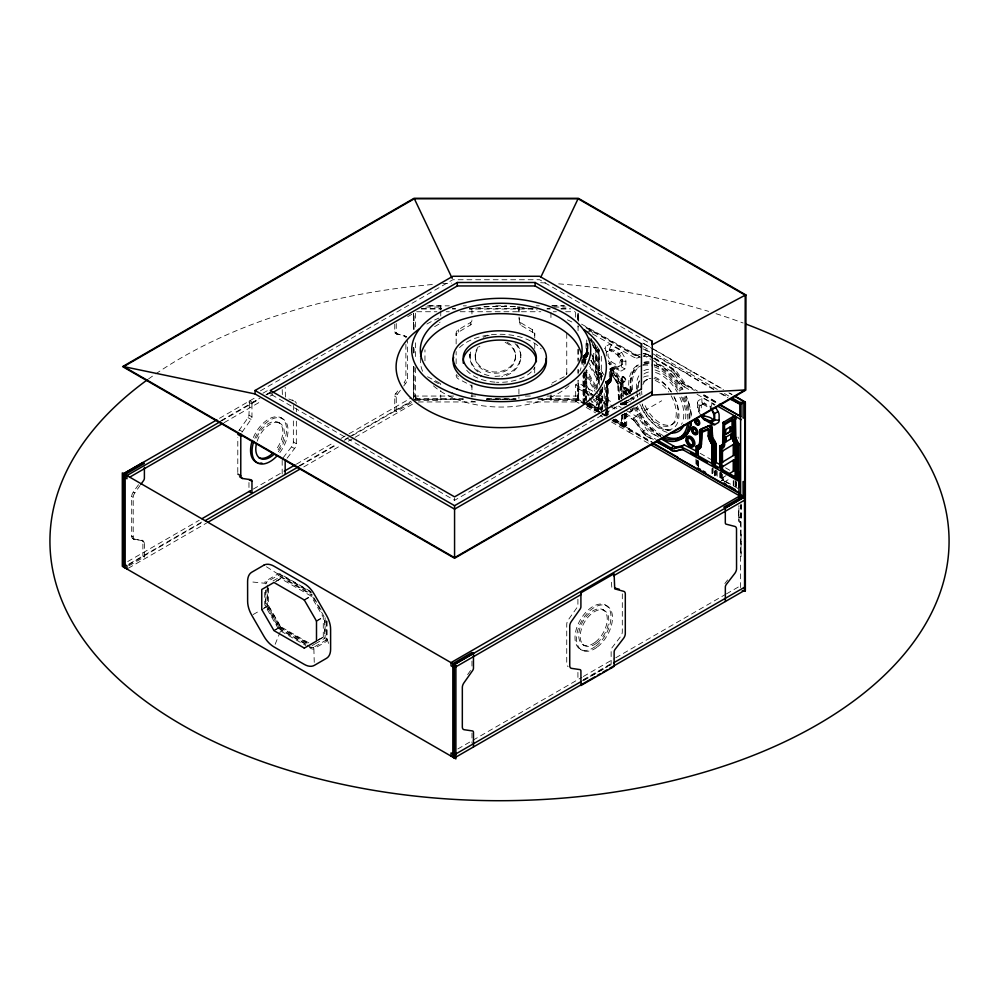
<?xml version="1.0" encoding="UTF-8"?>
<svg xmlns="http://www.w3.org/2000/svg" width="999" height="999" viewBox="0 0 999 999"><rect width="100%" height="100%" fill="white"/><g stroke="black" fill="none" stroke-linecap="round" stroke-linejoin="round"><path stroke-width="0.75" stroke-dasharray="5 3.75" d="M129.008 565.759L144.393 556.918L144.393 542.494A2.997 1.736 -59.9 0 0 143.406 540.996L133.491 538.861A5.47 3.159 -59.9 0 1 131.693 536.113L131.706 496.553A5.47 3.159 -59.9 0 1 133.317 492.007L138.536 484.665M134.99 539.722A5.47 3.159 -59.9 0 1 133.192 536.975L133.204 497.415A5.47 3.159 -59.9 0 1 134.815 492.882L140.035 485.526M237.774 472.49L237.799 437.487M283.179 457.692L291.533 446.828A5.47 3.159 -60 0 0 293.344 441.995L293.356 417.644M293.356 410.04L293.369 405.469M287.1 458.216L294.53 448.551A5.47 3.159 -60 0 0 296.341 443.731L296.353 420.904M296.353 411.763L296.366 408.728M424.962 360.789L424.962 349.837M456.131 363.723L456.143 351.548M456.143 343.943L456.156 333.291A5.47 4.458 0 0 1 458.416 329.682L470.691 322.44A2.997 2.448 0 0 0 471.94 320.454M534.715 372.914L534.715 366.82M534.727 348.564L534.727 343.406M534.74 337.924L534.74 333.354A5.47 4.458 0 0 0 532.479 329.745L519.88 322.227L519.055 316.983M606.281 355.944L606.293 352.11L608.079 351.074L608.041 356.243L611.201 361.725L619.105 366.258L617.257 367.27L609.452 362.749L607.867 360.015M605.494 409.902L605.494 382.242L606.393 381.718A2.235 1.299 60 0 1 606.793 381.231A13.337 7.705 60 0 1 607.367 380.731L607.604 380.582A16.146 9.328 60 0 0 608.416 379.995A5.182 2.985 60 0 0 609.29 378.284L609.365 369.905L610.739 368.581A2.772 1.598 60 0 1 612.275 369.518L620.641 382.617L619.742 383.141L611.363 370.042A2.772 1.598 60 0 0 609.84 369.118L609.752 369.093M608.403 379.982L609.303 379.47A5.182 2.985 60 0 0 610.189 377.759L610.564 368.594M610.476 379.508L610.626 370.729L612.275 369.53M610.714 379.37L610.826 372.839M611.188 379.97L611.875 369.767A2.61 1.511 60 0 1 613.324 370.654L621.178 382.967L620.342 383.454L612.474 371.141A2.61 1.511 60 0 0 611.038 370.279L610.864 370.267M611.425 379.832L611.288 376.86M622.202 359.228C618.93 359.128 619.23 368.319 622.227 364.398C624.5 356.543 613.249 344.593 606.331 352.085L608.041 351.149M605.469 346.616L605.631 350.899L608.791 349.076A1.411 0.812 60 0 1 609.415 349.138L617.282 353.683A1.411 0.812 60 0 1 617.981 354.383L621.203 359.965A1.411 0.812 60 0 1 621.453 360.826L621.453 365.996A1.411 0.812 60 0 1 621.191 366.658L618.031 368.481A1.411 0.812 60 0 1 617.345 368.444L609.402 363.848A1.411 0.812 60 0 1 608.778 363.199L608.603 363.211A5.195 2.997 60 0 0 611.201 365.959L619.055 370.492A5.195 2.997 60 0 0 621.653 370.754L624.812 368.943A5.195 2.997 60 0 0 625.886 366.571L625.886 361.426A5.195 2.997 60 0 0 624.812 357.804L621.665 352.347A5.195 2.997 60 0 0 619.068 349.588L611.226 345.055A5.195 2.997 60 0 0 608.628 344.792L605.469 346.616A5.195 2.997 60 0 0 604.395 348.776M622.315 593.831L622.302 631.88A5.47 3.159 -60 0 1 620.491 636.7L612.137 647.564A2.997 1.736 -60 0 0 611.138 650.224L611.151 664.422M738.935 513.823L738.935 517.37L741.046 517.494L741.046 513.823M740.634 587.587L740.634 505.032M741.046 504.008C743.706 525.761 736.912 531.081 738.935 505.569M741.046 542.057L741.046 541.321M440.759 307.917L440.771 305.881L427.197 305.869M610.476 377.659L610.501 374.063M611.438 377.934L611.475 373.576L611.201 376.698M323.289 637.1L323.276 617.207L311.064 596.066M312.812 597.052L324.176 616.708A1.861 1.074 60 0 1 324.513 617.857L324.525 637.886A1.861 1.074 60 0 1 324.188 638.636L324.787 638.286A1.861 1.074 60 0 0 325.125 637.537L325.112 617.769M326.099 620.516L326.111 638.885A4.108 2.373 60 0 1 325.362 640.534L325.961 640.197A4.108 2.373 60 0 0 326.71 638.536L326.698 620.167M327.048 621.041L327.048 639.485A5.432 3.134 60 0 1 326.061 641.67L313.649 648.863A5.432 3.134 60 0 1 311.251 648.638L307.018 646.203M697.614 402.822L697.627 407.979A5.195 2.997 60 0 0 698.701 411.6L698.813 411.451A1.411 0.812 60 0 1 698.551 410.589L697.614 402.822A5.195 2.997 60 0 1 698.688 400.437L701.835 398.613A5.195 2.997 60 0 1 704.445 398.876L712.287 403.396A5.195 2.997 60 0 1 714.322 405.282M699.562 405.906L701.31 404.895L701.286 410.027L699.562 411.176L699.525 405.944L704.432 403.097L712.25 407.592M622.227 364.398L617.257 367.27M586.987 353.758L587 343.369M587.2 353.434L587.2 343.256L587.187 353.646A6.531 3.771 60 0 1 586.301 355.619A16.284 9.403 60 0 1 585.626 356.218L584.465 356.993A10.514 6.069 60 0 0 583.965 357.392L583.878 366.621M587.762 354.258L587.774 343.956M587.974 343.843L587.961 354.146A7.617 4.396 60 0 1 586.925 356.506A17.383 10.04 60 0 1 586.201 357.155L585.102 357.879A10.902 6.294 60 0 0 584.665 358.216L584.652 362.824M589.622 330.519L587.574 331.693M602.26 409.553L602.285 386.663M638.548 383.004L639.41 380.694M624 426.948L623.813 427.085A2.498 1.449 60 0 1 622.714 426.823M624.949 413.898L624.75 426.548A2.498 1.449 60 0 1 623.613 426.311L613.024 420.217M625.799 425.874L626.723 425.224L626.723 412.874M626.673 425.399L626.448 425.549A2.498 1.449 60 0 1 625.386 425.287L616.121 419.955M619.268 399.463L618.593 385.139A2.597 1.498 60 0 0 617.956 383.154L610.764 373.052M609.502 349.188L611.226 345.055M275.15 644.305L280.582 630.956A5.432 3.134 60 0 1 278.197 628.433L265.746 606.905A5.432 3.134 60 0 1 264.747 603.571L264.735 591.146M712.287 403.396L710.501 407.48L702.634 402.959A1.411 0.812 60 0 0 702.022 402.897L698.863 404.72A1.411 0.812 60 0 0 698.551 405.332M624.35 424.625L624.138 424.775A2.348 1.361 60 0 1 623.139 424.525L614.135 419.33M625.187 424.138L624.138 424.775M610.589 372.977L611.788 373.002L618.194 383.017A2.597 1.498 60 0 1 618.831 385.002L619.505 399.313M467.632 674.625L471.091 669.717M238.873 430.731A5.47 3.159 -60 0 1 239.398 429.907L248.077 417.657A2.997 1.736 -60 0 0 248.963 415.159L249.488 400.961M242.033 432.18A5.47 3.159 -60 0 1 242.395 431.643L251.074 419.38A2.997 1.736 -60 0 0 251.96 416.895L251.96 403.034L248.963 401.273M611.363 368.132L610.976 377.197L611.875 376.673L612.512 367.557A2.772 1.598 60 0 1 614.035 368.506L622.402 381.593L621.503 382.118L613.136 369.018A2.772 1.598 60 0 0 611.613 368.094L612.337 367.57M411.576 402.647L396.266 411.538L394.767 410.664L394.755 396.253A2.997 1.723 -60.1 0 1 395.741 393.606L399.463 388.736M396.266 411.538L396.253 397.115A2.997 1.723 -60.1 0 1 397.24 394.468L402.822 387.162M403.746 385.939L405.606 383.504A5.47 3.147 -60.1 0 0 407.405 378.683L407.38 340.671M724.837 583.553L727.634 579.907M606.768 409.977L606.818 383.591M586.201 357.155L585.302 357.767M584.403 357.043L585.476 356.331M585.327 356.443L585.402 356.393A16.284 9.403 60 0 0 586.126 355.769L586.313 355.644M585.164 357.842L586.051 357.267A17.383 10.04 60 0 0 586.75 356.655L586.937 356.531M584.165 355.257L583.741 355.544A12.15 7.018 60 0 0 583.229 355.956L583.953 355.544A12.15 7.018 60 0 1 584.465 355.132L584.952 354.795M587.737 353.184L587.449 353.384A4.458 2.572 60 0 1 586.625 354.832A13.774 7.955 60 0 1 586.076 355.357L585.601 355.681M584.24 355.207L585.476 354.433A14.66 8.467 60 0 0 586.101 353.921A4.745 2.747 60 0 0 586.825 352.385M587.649 351.923A4.745 2.747 60 0 1 586.888 353.396A14.66 8.467 60 0 1 586.288 353.958L585.339 354.608A12.15 7.018 60 0 0 584.765 355.07A2.123 1.224 60 0 0 584.452 355.532L584.34 366.246M584.328 355.144L584.765 354.845A14.66 8.467 60 0 0 585.389 354.333L586.088 353.908M585.764 354.32L588.536 352.659M588.174 353.808A4.458 2.572 60 0 1 587.887 354.108A13.774 7.955 60 0 1 587.325 354.62L586.5 355.194A11.426 6.593 60 0 0 585.889 355.681M266.621 582.067L266.421 582.192A4.108 2.373 60 0 0 265.672 583.853L266.271 583.503A4.108 2.373 60 0 1 267.02 581.855L279.37 574.687A4.108 2.373 60 0 1 281.181 574.862L311.476 592.32M317.857 640.284L323.264 637.137M625.087 424.238L625.049 424.263A2.348 1.361 60 0 1 623.988 424.038L615.272 419.031M608.141 380.269L608.578 380.007A16.146 9.328 60 0 0 609.315 379.47A16.146 9.328 60 0 0 610.189 378.971L611.076 378.446A5.182 2.985 60 0 0 611.962 376.748M609.54 379.458L609.103 379.72A13.337 7.705 60 0 0 608.528 380.144L608.316 380.169A13.337 7.705 60 0 0 607.629 380.656A2.235 1.299 60 0 0 607.267 381.143L607.267 408.878M606.955 405.307L606.955 382.605A2.11 1.211 60 0 1 607.33 382.155L608.141 381.606A12.537 7.243 60 0 1 608.703 381.193L608.678 381.193M607.055 383.441A11.189 6.456 60 0 1 607.554 383.092L608.766 382.367M607.554 383.092L608.403 382.592M609.19 383.291L608.066 383.953A12.8 7.393 60 0 0 607.729 384.178L607.479 405.282M726.061 475.624L722.464 477.809L723.376 477.285L723.376 474.513M723.838 482.355L730.893 478.071M608.728 383.566L608.141 383.903L609.09 383.354M608.241 381.443L607.867 381.668A12.537 7.243 60 0 0 607.292 382.08M608.853 381.094L608.928 381.044A15.185 8.766 60 0 0 609.69 380.494L610.539 379.995A4.87 2.81 60 0 0 611.363 378.409M456.156 333.291L456.156 335.739A5.47 4.458 0 0 1 458.416 332.13L470.691 324.887A2.997 2.448 0 0 0 471.94 322.902L471.94 320.017M618.044 354.483L621.665 352.347M434.602 326.673L439.523 323.788A2.997 2.448 0.3 0 0 440.709 322.24M609.627 379.408L610.352 378.983A16.146 9.328 60 0 0 611.088 378.446M310.876 591.583L280.532 574.1A5.432 3.134 60 0 0 278.134 573.863L265.722 581.068A5.432 3.134 60 0 0 264.735 583.254L250.462 581.793M273.052 580.931L280.432 576.66A1.873 1.074 60 0 1 281.256 576.735L311.451 594.143M276.573 580.918L280.669 578.546L311.014 596.016M312.113 645.641L314.76 644.105M315.359 643.768L324.638 638.386M307.005 645.104L311.201 647.527A4.108 2.373 60 0 0 313.012 647.702L325.761 640.322M260.439 390.834L452.834 279.732L539.597 279.732L650.923 343.956M219.493 418.319L256.356 397.003M262.924 393.206L269.505 389.423M220.841 420.741L259.99 398.139M266.745 394.243L269.443 392.682M251.985 402.984L259.353 398.738M265.921 394.942L269.867 392.669M221.441 421.004L259.24 399.188M267.332 394.505L270.042 392.944M224.138 422.639L261.938 400.824M270.042 396.141L272.739 394.593M407.717 316.658L411.763 314.323M127.71 561.563L199.251 520.267M253.247 489.085L282.942 471.953M296.441 464.148L334.228 442.332M340.984 438.436L347.727 434.54M349.076 433.766L411.163 397.914M129.058 563.985L201.948 521.903M299.138 465.796L336.925 443.981M345.03 439.298L347.727 437.737M349.076 436.963L411.163 401.111M128.309 565.022L202.547 522.165M299.737 466.058L337.525 444.23M344.28 440.334L351.024 436.438M352.372 435.664L414.46 399.812M128.309 568.231L206.593 523.026M303.783 466.92L340.222 445.879M348.326 441.196L353.721 438.086M355.07 437.3L413.111 403.796M589.173 331.993L591.208 330.819L592.682 333.404M584.765 355.07L586.813 353.896A12.15 7.018 60 0 1 587.325 353.471M582.929 356.493L583.641 356.081A2.123 1.224 60 0 1 583.978 355.607M584.452 355.607L586.5 354.42L586.5 360.614M586.65 354.87L587.912 354.146M586.85 354.957L584.64 356.406A11.426 6.593 60 0 1 585.114 356.019M597.589 376.099A6.718 3.871 60 0 1 595.591 370.929L595.804 350.462L592.245 344.193M583.878 357.505L584.178 357.28A10.514 6.069 60 0 1 584.615 356.93M590.559 339.947L596.565 350.711L596.378 371.066L596.366 350.174M584.652 358.229L584.852 358.117A10.902 6.294 60 0 1 585.189 357.854M597.739 350.786L598.151 349.675L597.39 350.012L597.739 371.591L598.451 371.178L598.451 350.374M601.386 380.294L601.348 376.973L599.4 374.188A3.746 2.16 60 0 1 598.239 371.091L598.276 351.536L599.525 350.811L599.525 370.379A3.746 2.16 60 0 0 600.661 373.451M585.839 359.44L586.763 358.903M593.443 358.216L593.843 353.309L593.443 358.216L591.92 355.532M611.176 349.288L609.415 350.312L617.32 354.832L620.441 360.252M609.515 350.312L611.263 349.3M594.18 360.789C593.381 374.513 595.429 357.592 591.895 356.768M617.27 354.795L619.018 353.783M617.357 354.895L619.118 353.883M591.233 395.679L585.839 386.176L585.839 375.112L586.763 374.588L597.552 393.581M595.604 370.629L595.804 350.462M609.402 362.687L611.251 361.763M598.276 371.104L599.525 370.379M602.197 376.735L600.474 374.001A3.984 2.298 60 0 1 599.238 370.691L601.311 369.53L601.311 353.171M592.757 391.171L578.658 383.117L575.636 384.852L575.724 401.311L581.081 404.445M620.479 360.377L622.24 359.365M599.4 374.188L600.661 373.464L602.285 376.011L600.399 376.948L598.938 374.875A3.984 2.298 60 0 1 597.714 371.578M598.938 374.875L599.65 374.463A3.984 2.298 60 0 1 598.426 371.166M600.474 374.001L602.509 372.814A3.984 2.298 60 0 1 601.286 369.518M595.804 370.517L595.816 370.829A6.718 3.871 60 0 0 597.789 375.986L598.538 385.015M599.313 384.977L599.313 377.46L598.251 375.549L599.512 377.347L599.512 381.855M609.84 369.106L610.739 368.581M611.613 368.082L612.512 367.557M585.077 404.458L577.659 400.174L577.622 388.224L590.359 394.842M586.101 327.934L633.741 354.87L635.464 355.619L638.836 354.558M596.628 389.51L596.628 378.434L597.552 377.909L589.073 362.974M598.538 377.472L597.789 375.999M602.035 375.412L600.774 376.136L601.023 379.795M613.136 369.018L614.035 368.506M585.839 386.176L586.763 385.651L586.763 374.588M601.386 377.21L600.399 376.948M612.474 371.141L613.324 370.654M592.594 333.966L633.89 357.242L636.375 358.191L639.56 356.431M652.709 357.48L647.315 354.358L643.531 356.356A7.705 4.446 60 0 1 646.728 357.005L650.774 359.34M585.839 399.912L585.839 391.558L586.513 391.171L591.583 400.099M609.203 378.221L610.102 377.697M646.728 357.005L649.725 355.282L673.975 369.28A7.705 4.446 60 0 1 677.172 372.315L684.128 382.167A7.705 4.446 60 0 0 687.337 385.214L697.489 391.071M609.914 379.245L605.856 381.68A13.337 7.705 60 0 1 606.468 381.243L607.155 380.831M611.288 378.346L610.439 378.833A4.87 2.81 60 0 1 609.665 380.444M607.267 381.218L608.166 380.694L608.166 405.282M608.166 381.493L609.852 380.507A15.185 8.766 60 0 0 610.539 380.007M606.955 382.605L607.792 382.118L607.792 406.331M575.749 401.361L578.746 399.637L578.633 383.117M607.617 383.042L608.678 382.43L607.392 383.179A11.189 6.456 60 0 0 606.818 383.579M609.602 381.743L609.365 381.88A18.294 10.564 60 0 1 608.528 382.505M611.5 379.895A8.479 4.895 60 0 1 610.139 382.542L609.927 382.717A8.479 4.895 60 0 0 611.263 380.032M279.171 574.8L278.771 575.037A4.108 2.373 60 0 1 280.582 575.212L310.876 592.669M584.427 400.824L585.601 399.787L585.601 371.753M280.269 576.748L279.832 576.997A1.873 1.074 60 0 1 280.657 577.085L311.076 594.617A1.861 1.074 60 0 1 311.9 595.491L312.063 595.766M618.568 399.263L617.944 390.272A302.934 174.9 60 0 1 617.882 384.727A1.598 0.924 60 0 0 617.494 383.516L611.475 373.576M277.148 580.569L280.544 578.608M275.249 581.905L280.894 578.646M617.882 384.727L618.119 384.59A1.598 0.924 60 0 0 617.732 383.379M621.753 398.551L621.241 383.666L620.342 384.24L620.754 398.251M622.115 383.216C622.739 379.133 621.303 393.918 622.527 397.227M621.39 398.426L620.916 384.49L621.753 383.978L622.14 397.177M623.738 388.049L624.375 387.687M624.325 389.061L624.962 388.698M592.007 397.04L596.628 405.182L597.552 404.657L597.552 394.967M585.839 402.697L595.254 408.129L595.916 407.754L592.295 401.373M645.404 380.482L647.202 379.445M598.738 393.956L598.538 410.664L598.538 394.068M654.807 359.378L671.59 368.381A10.465 6.044 60 0 1 675.923 372.502L682.879 382.342A4.945 2.86 60 0 0 684.952 384.315L695.092 390.159M627.285 394.118L627.934 393.743M305.706 644.355L280.632 629.894A4.108 2.373 60 0 1 278.821 627.984L266.446 606.568A4.108 2.373 60 0 1 265.697 604.058L266.271 589.847M652.122 360.115L670.978 371.004L673.975 369.28M306.993 643.269L280.707 628.109A1.873 1.074 60 0 1 279.882 627.247L267.607 606.018A1.873 1.074 60 0 1 267.27 604.882L267.844 587.762M263.986 607.916L268.506 605.307L268.494 585.839M261.875 609.727L268.531 605.594M625.499 401.348L626.398 400.836A5.744 3.322 60 0 0 625.299 404.27M271.653 394.717L454.57 500.324L641.395 392.47M670.991 368.731A10.465 6.044 60 0 1 675.324 372.852L675.923 372.502M670.978 371.004A7.705 4.446 60 0 1 674.175 374.051L677.172 372.315M626.336 402.772L627.235 402.247M621.815 401.848L623.713 404.408L624.974 403.034L624.4 404.096M624.225 401.685L626.723 403.559M626.723 403.608L625.824 404.133L625.486 403.396M606.393 409.378L606.393 415.534L605.494 416.046L605.494 411.438M656.218 354.121L688.786 372.914L691.783 371.191L723.913 389.76M656.218 356.418L714.335 389.285M631.393 409.34L630.494 409.852A4.108 2.373 60 0 0 630.781 409.615M304.058 599.825L310.839 595.916M631.318 411.276L632.217 410.751M304.42 600.199L311.201 596.291M675.324 372.839L682.28 382.692L682.879 382.342M674.175 374.051L681.131 383.891L684.128 382.167M682.28 382.692A4.945 2.86 60 0 0 684.352 384.665L684.952 384.315M681.131 383.891A7.705 4.446 60 0 0 684.34 386.938L687.337 385.214M613.898 419.468L621.59 423.913L621.828 415.084M636.488 415.334L661.663 400.799M625.749 413.661L633.366 418.057L636.363 416.321A7.705 4.446 60 0 1 639.56 419.368L646.528 429.208A7.705 4.446 60 0 0 649.725 432.255L657.804 436.925M623.139 424.538L623.988 424.051M622.539 414.198L622.302 425.137L622.302 414.335M623.214 414.485L633.953 419.992A4.945 2.86 60 0 1 636.013 421.953L642.981 431.805A10.465 6.044 60 0 0 647.315 435.914L654.058 439.822M623.613 426.323L622.714 426.848L612.125 420.741M613.898 419.717L624.487 425.824L625.386 425.312M623.813 427.085L624.949 426.248M273.801 630.357L280.719 626.66M278.621 627.647L279.42 627.647A4.108 2.373 60 0 0 281.231 629.545L306.306 644.005M279.72 626.972L280.482 626.897A1.873 1.074 60 0 0 281.306 627.759L307.592 642.931M633.366 418.057A7.705 4.446 60 0 1 636.563 421.103L639.56 419.368M274.163 630.731L280.944 626.823L309.578 643.331M633.354 420.329A4.945 2.86 60 0 1 635.414 422.302L636.013 421.965M612.612 420.367L651.872 442.345M611.538 422.04L628.92 432.08L631.917 430.344L625.162 426.448M636.563 421.103L643.531 430.944L646.528 429.208M635.414 422.302L642.382 432.155L642.981 431.805M316.346 620.841L323.127 616.92M316.496 621.341L323.276 617.419M643.531 430.944A7.705 4.446 60 0 0 646.728 433.991L649.725 432.255M642.382 432.155A10.465 6.044 60 0 0 646.715 436.263L647.315 435.926M704.395 403.109L702.634 404.12L704.495 403.121M699.525 405.994L701.273 404.982M670.729 425.262L672.527 424.225M316.521 640.809L323.289 636.887M318.631 639.835L323.139 637.225M310.926 647.364L311.8 647.177A4.108 2.373 60 0 0 313.611 647.352L313.211 647.589M697.664 467.22L698.613 466.72L698.613 460.539M722.402 474.2L722.402 478.746L721.153 479.52L721.253 473.239M721.253 480.956L723.301 479.782L723.301 475.149M738.136 488.548L723.363 480.019L721.753 480.494M457.804 748.975L581.98 677.285M583.329 676.51L614.385 658.578M615.734 657.804L725.062 594.68M726.41 593.906L741.258 585.327M583.329 679.707L611.675 663.336M582.579 680.744L612.275 663.598M609.602 665.559L610.626 664.959M583.99 680.307L607.704 666.645M253.072 614.56L259.515 610.926M701.96 402.922L701.835 398.613M564.223 376.723L552.36 382.842A2.997 2.448 -0.3 0 0 550.986 384.603M635.464 355.619L642.382 353.833M643.743 355.357L646.528 354.633A7.705 4.446 60 0 1 649.725 355.282M636.563 358.166L642.132 356.718M552.435 305.869L564.497 305.844M553.946 307.093L566.008 307.068M550.961 394.792L550.973 400.562L578.109 400.524L578.096 380.269M427.597 305.844L449.3 305.844M463.274 305.831L466.371 305.844M495.841 305.831L506.705 305.844M536.176 305.831L539.285 305.844M551.685 305.819L564.11 305.844M483.878 306.568L518.918 306.581L518.931 312.425L518.918 307.567M421.378 308.529L441.546 308.529M452.41 308.529L455.507 308.529M469.468 308.529L533.079 308.529M547.04 308.529L550.137 308.529M561.001 308.529L570.304 308.529M421.378 309.041L441.546 309.041M452.41 309.041L455.507 309.041M533.079 309.041L469.468 309.041A105.132 60.702 0 0 1 474.001 308.316M547.04 309.041L550.137 309.041M561.001 309.041L570.304 309.041M416.733 311.738L436.9 311.738M446.203 311.738L449.3 311.738M460.164 311.738L540.834 311.738M553.246 311.738L556.343 311.738M565.659 311.738L574.962 311.738M413.623 396.054L455.507 396.054M471.029 396.054L475.674 396.054M525.324 396.054L531.53 396.054M547.04 396.054L578.071 396.054M415.172 398.751L463.274 398.751M486.538 398.751L516.008 398.751M537.737 398.751L578.071 398.751M415.172 399.25L463.274 399.25L413.648 399.313M578.071 399.25L537.737 399.25L578.084 399.288L586.163 403.933M471.965 401.66L474.937 401.66M418.281 401.948L475.674 401.948M526.873 401.948L578.071 401.948L578.084 380.569M425.686 307.08L440.759 307.105M487.075 399.225L515.921 399.25M415.134 400.549L440.759 400.587L440.759 390.484M639.372 356.468L581.331 324.013M621.453 360.926L625.886 361.426M133.491 538.861L143.819 541.146M664.922 429.632L668.506 430.219M394.742 324.188L394.742 331.905A2.997 1.723 -60.1 0 0 395.616 333.379L406.293 336.675M395.616 333.379L405.781 336.463A5.47 3.147 -60.1 0 1 406.843 337.2M288.861 398.976L295.292 401.685M636.063 355.269L583.079 325.499M575.649 384.852L594.417 395.579M643.393 343.269L644.954 344.156M427.497 376.735L439.36 382.854L439.36 384.078A2.997 2.448 0.3 0 1 440.072 384.59M434.09 381.368L439.36 384.078M702.684 404.108L710.489 408.603M700.124 453.309L710.789 459.365M577.622 388.224L589.76 395.192M646.041 344.78L649.55 346.815M652.122 348.289L691.808 371.203M729.794 393.144L732.13 394.493M642.719 343.132L653.496 349.35M654.832 350.125L723.513 389.772M728.908 392.882L731.593 394.443M643.044 346.516L649.113 350.025M717.382 389.435L688.786 372.914M724.462 393.531L729.133 396.228M649.725 351.973L643.643 348.464M652.921 353.808L689.385 374.862M721.515 393.431L728.558 397.502M643.044 348.813L649.125 352.31M713.736 389.622L688.811 375.224M719.742 393.094L727.959 397.839M654.058 358.254L671.59 368.381M653.458 358.604L646.715 354.707A10.477 6.044 60 0 0 643.106 353.721M703.833 394.73L718.044 402.934M703.97 395.292L718.281 403.546M684.352 384.652L694.492 390.509M703.371 395.641L716.37 403.134M684.34 386.938L690.684 390.609M697.027 394.268L715.047 404.657M598.538 394.493L613.473 403.109M618.593 406.069L621.128 407.53M626.211 410.464L636.363 416.321M725.499 467.807L730.694 470.804M595.541 396.228L613.049 406.318M614.323 407.068L616.87 408.529M596.141 398.176L609.79 406.044M611.076 406.793L614.922 409.016M623.813 414.135L633.953 419.992M595.541 398.526L606.618 404.907M646.728 433.991L656.156 439.435M589.235 402.609L601.336 409.59M646.715 436.263L653.458 440.159M588.823 402.922L600.611 409.727M724.312 481.131L729.557 484.153M587.849 403.097L598.726 409.54M588.636 404.72L598.738 410.552M588.086 404.857L598.563 410.914M587.512 404.707L600.973 412.487M602.322 413.261L606.967 415.934M613.086 419.48L652.147 442.02M586.65 404.458L598.226 411.151M613.486 419.767L622.539 425M585.676 404.108L578.259 399.825L578.221 391.059M586.45 404.583L600.923 412.912M602.135 413.623L605.781 415.721M613.236 419.905L629.52 429.445M587.275 405.332L597.752 411.376M587.412 405.806L600.324 413.261M601.535 413.961L605.182 416.071M628.92 429.782L649.987 441.945M586.563 405.744L597.04 411.788M586.238 407.417L595.604 412.824M600.324 415.559L602.747 416.958M628.92 432.08L648.701 443.494M394.742 331.905L396.241 332.767A2.997 1.723 -60.1 0 0 397.115 334.253M395.329 333.266L396.828 334.128M405.881 344.368L405.906 377.822L407.405 378.683M405.606 383.504L404.108 382.642A5.47 3.147 -60.1 0 0 405.906 377.822M413.873 396.353L417.17 398.251L417.17 400.387M395.741 393.606L397.24 394.468M394.755 396.253L396.253 397.115M280.881 417.732L282.38 418.593M605.332 605.007L606.83 605.869M249.787 400.799L252.784 402.522M248.963 402.222L251.96 403.958M278.321 422.34L279.82 423.201A20.155 11.638 -60 0 1 276.873 451.323M602.772 609.615L604.27 610.489M248.963 415.159L251.96 416.895M293.344 441.995L296.341 443.731M248.077 417.657L251.074 419.38M291.533 446.828L294.53 448.551M239.398 429.907L242.395 431.643M583.216 644.867L584.715 645.729M580.656 649.475L582.155 650.337M133.317 492.007L134.815 492.882M131.706 496.553L133.204 497.415M141.908 540.134A2.997 1.736 -59.9 0 1 142.894 541.633L144.393 542.494M131.693 536.113L133.192 536.975M132.742 538.573L134.415 539.535M280.906 631.143L305.706 645.454M144.393 556.918L142.894 556.056L142.894 541.633M519.005 318.032L519.88 324.675L532.479 332.192A5.47 4.458 0 0 1 534.74 335.801L534.74 333.354M621.141 366.683L624.812 368.943M723.85 480.769L722.402 478.796M266.446 566.783L277.909 573.988M611.813 587.237L611.163 579.358M617.27 368.394L619.055 370.492M598.925 349.138L599.275 370.716M625.124 401.161L626.385 402.872M623.351 402.185L624.949 404.583M620.953 402.784L622.539 404.932L620.716 402.934M620.541 403.234L621.828 404.957L620.304 403.371M623.713 404.408L624.05 405.107M602.509 372.814L603.97 374.887M608.066 414.523L606.992 414.585M611.226 373.726L617.494 383.516M698.701 411.6L701.236 415.959M314.161 598.001L322.377 612.212M268.656 605.806L280.582 626.448M280.319 626.623L268.207 605.669A1.873 1.074 60 0 1 267.869 604.532L267.869 604.27M279.221 627.297L267.045 606.231A4.108 2.373 60 0 1 266.296 603.708L266.283 603.371M596.778 345.879L599.025 349.837L597.777 350.562L591.021 338.673M599.388 350.374L597.951 350.824L598.276 351.536M593.506 341.546L597.926 349.325L597.202 349.737L590.584 338.074M588.911 337.5L596.178 350.312M592.045 344.305L595.604 350.587M591.545 353.971L593.843 357.992M592.27 358.329L593.793 361.014M591.133 360.115L594.18 365.484M590.734 360.339L593.793 365.709M589.697 366.221L596.628 378.434M595.866 388.149L585.839 370.504L586.763 369.98L597.552 388.973L597.552 377.909M585.839 375.112L595.092 391.396M586.763 385.651L593.693 397.864M594.467 399.225L597.552 404.657M585.839 391.558L588.736 396.665M589.46 397.939L595.254 408.129M583.091 403.384L582.929 375.05M327.06 639.11L328.584 643.406M620.342 384.215C619.605 383.516 620.928 382.217 621.241 383.666M618.993 399.912L618.119 384.59M621.753 383.953L620.504 383.678L620.903 384.465M698.626 466.783L698.701 467.045A2.348 1.361 60 0 1 698.501 466.733L698.239 460.302M623.426 396.715L623.014 382.692M285.414 397.078L285.19 387.237M282.367 394.568L282.218 389.485M313.873 648.751L314.248 662.349M578.671 321.079L578.646 313.611M518.931 309.977L518.943 312.113M578.246 320.941L578.221 313.948M578.096 399.3L578.109 400.524M577.634 319.955L577.622 314.298M575.649 317.232L575.636 310.627M741.046 504.745L741.058 556.967L741.058 529.932M738.923 507.867L738.935 522.764M736.313 481.73L736.313 486.288M736.113 481.843L736.113 486.413M735.539 481.855L735.539 486.451M735.339 480.432L735.339 486.563M733.915 480.432L733.915 486.014M733.241 480.819L733.254 486.388M721.653 473.951L721.653 479.982M721.453 472.552L721.453 480.107M720.878 472.927L720.878 478.946M720.679 473.051L720.679 479.058M720.441 472.165L720.441 478.346M719.73 472.577L719.73 478.758M717.17 471.278L717.17 477.422M716.271 470.254L716.271 476.411M715.684 470.117L715.684 476.173M715.396 470.766L715.396 475.374M714.847 470.604L714.847 475.149M714.497 471.278L714.497 475.899M712.986 467.907L712.986 474.1M712.749 468.044L712.749 474.25M712.275 468.494L712.275 474.475M712.037 468.631L712.037 474.612M698.164 460.601L698.164 466.383M697.926 460.739L697.926 465.072M697.714 461.063L697.714 465.696M697.452 460.527L697.452 465.159M697.215 460.664L697.215 465.297M696.84 460.015L696.84 466.196M695.941 458.991L695.941 465.172M578.071 313.274L578.071 319.842L578.084 313.599M578.071 325.736L578.071 330.744L578.084 326.061M578.084 349.113L578.084 361.576M578.096 369.368L578.096 374.038M577.909 599.288L577.909 605.032A2.997 1.736 -60 0 1 577.022 607.529L568.344 619.78A5.47 3.159 -60 0 0 566.745 624.325L566.733 663.898A5.47 3.159 -60 0 0 568.144 666.533M577.922 672.389L577.922 679.857M566.733 333.379L566.77 374.163A5.47 4.458 -0.3 0 1 566.72 374.725M550.936 312.525L550.936 320.567M471.965 661.051L471.965 667.22M471.978 733.029L471.99 743.119M415.372 313.199L415.372 328.771M415.384 342.794L415.384 358.366M415.384 367.707L415.397 398.863M413.886 366.845L413.898 396.441M413.636 313.636L413.636 329.208M413.636 347.902L413.636 354.133L413.623 347.577M413.648 397.752L413.648 366.596L413.623 398.751M396.241 323.514L396.241 332.767M267.245 585.114L267.27 604.607M265.672 590.184L265.684 603.721M625.824 413.386L625.824 425.736M625.237 413.811L625.237 423.976L624.4 424.463L624.4 412.849M624.05 414.41L624.05 426.76M621.59 415.222L621.59 423.913M608.166 411.426L608.166 414.51M607.792 407.842L607.717 415.621M607.479 411.276L607.479 414.26M607.267 410.414L607.267 415.022M606.955 411.363L607.005 416.034M606.768 411.526L606.768 416.171M606.393 381.718L606.393 407.842M604.245 384.815L604.245 411.064M602.197 387.537L602.197 409.153M601.386 389.56L601.386 412.712M601.023 388.898L601.023 410.139M600.674 389.972L600.674 410.04M599.512 390.859L599.512 408.891M599.313 393.981L599.313 412M598.738 377.36L598.738 384.902M596.628 395.492L596.628 405.182M587.574 344.106L587.574 351.86M586.75 339.922L586.75 352.335L586.038 352.747L586.038 340.334M586.5 369.892L586.513 402.322M585.601 363.961L585.601 356.181L584.34 356.905A1.998 1.149 60 0 1 584.665 356.456M584.852 358.117L584.852 362.712M584.852 371.903L584.852 402.535M584.652 372.015L584.652 401.111M584.452 372.615L584.34 400.512M584.078 357.392L584.078 366.508M584.078 374.101L584.078 402.972M583.878 372.702L583.878 403.097M583.641 356.081L583.641 365.359M583.641 373.089L583.641 402.46M582.929 359.578L582.929 367.307M581.98 359.84L581.98 362.799M578.084 349.425L578.084 360.327M578.084 369.667L578.084 372.789M566.77 374.163L566.77 372.939A5.47 4.458 -0.3 0 1 566.383 374.588M550.973 399.338L550.973 400.562M532.479 329.745L532.479 332.192M520.766 354.283L520.766 355.507M520.766 356.893L520.766 358.117M520.167 322.44L520.167 324.887M518.918 389.073L518.918 393.781M518.918 396.79L518.918 398.464M517.719 306.581L517.719 309.028M515.509 354.545L515.509 355.769M515.496 356.606L515.496 357.829M475.262 354.458L475.262 355.681M475.262 356.531L475.262 357.754M471.94 308.953L471.94 317.57M471.94 384.802L471.94 390.784M471.94 392.27L471.94 397.053M471.94 400.874L471.94 401.635M470.691 322.44L470.691 324.887M470.005 354.183L470.005 355.407M469.992 356.793L469.992 358.017M458.416 329.682L458.416 332.13M454.57 498.026L454.57 500.324M440.771 305.881L440.759 309.777M440.759 311.001L440.759 317.495M413.873 366.845L413.873 396.441M413.623 313.299L413.623 330.432M282.18 460.339L282.18 474.537M270.304 390.484L270.304 393.943M248.963 482.505L248.963 489.972M311.875 594.417A1.861 1.074 60 0 1 312.175 594.705M738.486 438.361A4.745 2.747 60 0 1 737.999 437.025M626.935 394.792A4.096 2.36 60 0 1 623.551 389.76A4.096 2.36 60 0 1 626.573 387.937A4.096 2.36 60 0 1 629.32 393.356A2.547 1.474 60 0 0 627.335 390.134A2.547 1.474 60 0 0 625.786 391.758A2.547 1.474 60 0 0 628.121 394.617M628.134 393.581A2.922 1.686 60 0 1 624.612 391.271A2.922 1.686 60 0 1 626.423 388.811A2.922 1.686 60 0 1 628.309 393.356M626.735 395.292A4.096 2.36 60 0 1 622.976 390.684A4.096 2.36 60 0 1 625.474 388.074A4.096 2.36 60 0 1 628.708 393.219M627.734 394.655A3.559 2.06 60 0 1 625.599 390.272A3.559 2.06 60 0 1 628.209 389.148A3.559 2.06 60 0 1 630.631 393.419M628.121 394.081A2.547 1.474 60 0 1 626.311 390.871A2.547 1.474 60 0 1 628.271 390.022A2.547 1.474 60 0 1 629.882 393.319M626.798 394.655A3.559 2.06 60 0 1 625.049 390.447A3.559 2.06 60 0 1 627.522 389.385A3.559 2.06 60 0 1 630.032 393.256M633.378 408.091A5.744 3.322 60 0 1 629.994 410.814M626.885 400.624A5.744 3.322 60 0 1 630.519 402.01M626.448 404.707A4.108 2.373 60 0 1 628.383 402.085M632.08 408.391A4.108 2.373 60 0 1 631.917 408.778M632.479 408.603A5.744 3.322 60 0 1 627.822 410.614M624.4 404.782A5.744 3.322 60 0 1 629.008 402.01M625.511 404.67A4.108 2.373 60 0 1 627.921 402.722M253.371 437.537A25.437 14.685 -60 0 1 281.681 418.194A25.437 14.685 -60 0 1 277.16 453.209M256.518 438.037A20.155 11.638 -60 0 1 278.946 422.714A20.155 11.638 -60 0 1 275.374 450.462M254.87 438.411A25.437 14.685 -60 0 1 283.179 419.056A25.437 14.685 -60 0 1 278.659 454.07M257.155 441.221A20.155 11.638 -60 0 1 279.82 423.201M292.133 399.862A5.47 3.159 -60 0 1 293.044 400.824M294.767 401.461A5.47 3.159 -60 0 1 295.716 402.06M295.941 402.372A5.47 3.159 -60 0 1 296.303 403.409M404.283 335.589A5.47 3.147 -60.1 0 1 405.844 337.762M516.895 344.455A25.437 20.767 0 0 1 516.82 366.708A25.437 20.767 0 0 1 492.132 376.136M488.998 375.636A25.437 20.767 0 0 1 470.404 351.598M483.191 337.312A25.437 20.767 0 0 1 486.076 336.213M487.075 335.901A25.437 20.767 0 0 1 489.123 335.402M507.267 342.245A20.155 16.459 0 0 1 511.913 364.96A20.155 16.459 0 0 1 484.19 369.218A20.155 16.459 0 0 1 478.384 346.678M515.022 343.569A25.437 20.767 0 0 1 501.648 376.885M477.922 371.865A25.437 20.767 0 0 1 471.216 350.287M505.144 342.357A20.155 16.459 0 0 1 512.375 365.609A20.155 16.459 0 0 1 483.491 370.055A20.155 16.459 0 0 1 479.882 346.241M440.047 322.178A2.997 2.448 0.3 0 1 439.523 322.565M440.072 383.366A2.997 2.448 0.3 0 1 440.734 384.627M551.648 384.578A2.997 2.448 -0.3 0 1 551.91 384.353M458.391 376.473A5.47 4.458 0 0 1 457.604 375.911M456.98 375.249A5.47 4.458 0 0 1 456.518 374.5M456.131 375.299A5.47 4.458 0 0 0 458.678 379.071L470.541 385.177A2.997 2.448 0 0 1 471.94 387.25M426.873 324.038A105.132 60.702 0 0 1 438.786 318.119M475.524 308.092A105.132 60.702 0 0 1 537.425 309.965M567.382 319.78A105.132 60.702 0 0 1 574.25 323.289M582.055 359.141A80.869 46.691 0 0 1 579.857 371.253M569.043 385.789A80.869 46.691 0 0 1 433.391 385.789M422.577 371.253A80.869 46.691 0 0 1 420.454 357.917M459.515 347.602A46.628 26.923 0 0 1 501.011 334.278A46.628 26.923 0 0 1 541.208 348.851M534.952 366.995A36.588 21.129 0 0 1 533.416 369.493M531.356 371.865A36.588 21.129 0 0 1 496.503 382.242M494.98 382.142A36.588 21.129 0 0 1 487.537 381.106M486.101 380.794A36.588 21.129 0 0 1 465.397 368.444M607.804 382.03A2.11 1.211 60 0 1 608.179 381.668M608.166 380.619A2.235 1.299 60 0 1 608.566 380.207M611.063 377.26A5.182 2.985 60 0 1 610.152 378.908M625.549 426.086A2.498 1.449 60 0 1 624.487 425.799M605.494 382.167A2.235 1.299 60 0 1 605.894 381.755M610.789 379.433A7.48 4.321 60 0 1 609.577 381.705M610.177 382.58A19.293 11.139 60 0 1 609.278 383.229L607.829 384.091A12.8 7.393 60 0 0 607.492 384.315M610.551 379.57A7.48 4.321 60 0 1 609.34 381.843M643.206 353.434A10.477 6.044 60 0 1 647.315 354.358M586.113 352.797A4.745 2.747 60 0 1 585.352 354.283M598.064 375.649A5.594 3.222 60 0 1 596.353 371.054M587.837 354.308A7.617 4.396 60 0 1 586.725 356.618M587.05 353.808A6.531 3.771 60 0 1 586.101 355.731M585.614 356.081A1.998 1.149 60 0 1 585.926 355.731M586.5 354.345A2.123 1.224 60 0 1 586.838 353.946M590.109 330.157A1.898 1.099 60 0 1 591.208 330.819M148.401 379.046A449.562 259.553 0 0 1 154.533 374.712M155.744 373.888A449.562 259.553 0 0 1 435.102 284.278M442.707 283.679A449.562 259.553 0 0 1 451.573 283.079M540.621 282.692A449.562 259.553 0 0 1 546.54 283.029M558.678 283.853A449.562 259.553 0 0 1 708.678 311.401M715.996 313.674A449.562 259.553 0 0 1 743.106 323.002M660.601 435.826A42.82 24.725 60 0 1 636.513 407.405M632.767 397.215A42.82 24.725 60 0 0 633.441 399.475A42.932 24.788 60 0 1 632.692 397.202M631.505 391.62A42.82 24.725 60 0 1 638.174 365.047M644.08 362.4A42.82 24.725 60 0 1 651.148 362.387M656.268 363.848A42.82 24.725 60 0 1 682.804 389.348M691.271 416.059A42.82 24.725 60 0 0 686.126 396.004A42.932 24.788 60 0 1 691.345 416.108M660.601 435.926A42.932 24.788 60 0 1 636.438 407.43M631.418 391.596A42.932 24.788 60 0 1 638.111 364.947M644.043 362.287A42.932 24.788 60 0 1 651.123 362.275M656.256 363.748A42.932 24.788 60 0 1 682.866 389.323M663.149 435.589A40.822 23.576 60 0 1 637.175 406.044M634.39 398.476A40.822 23.576 60 0 1 633.791 396.316M632.567 389.972A40.822 23.576 60 0 1 639.248 366.72M642.856 364.772A40.822 23.576 60 0 1 651.61 364.185M654.02 364.747A40.822 23.576 60 0 1 681.793 389.897M684.964 396.241A40.822 23.576 60 0 1 689.934 418.319M667.107 432.317A34.965 20.192 60 0 1 640.596 405.344M637.712 397.003A34.965 20.192 60 0 1 636.663 391.571M636.413 388.961A34.965 20.192 60 0 1 638.823 375.836M643.856 370.704A34.965 20.192 60 0 1 650.961 369.255M655.032 369.967A34.965 20.192 60 0 1 678.821 391.508M681.543 396.94A34.965 20.192 60 0 1 685.351 420.542M670.354 430.444A32.13 18.544 60 0 1 642.257 404.995M638.349 387.624A32.13 18.544 60 0 1 639.223 381.356M643.893 374.063A32.13 18.544 60 0 1 650.012 371.84M655.531 372.502A32.13 18.544 60 0 1 677.372 392.295M679.869 397.29A32.13 18.544 60 0 1 681.505 424.388M674.288 397.003A29.558 17.07 60 0 1 669.792 429.62A29.558 17.07 60 0 1 639.81 404.083M637.799 397.065A29.558 17.07 60 0 1 637.437 394.78M637.175 390.434A29.558 17.07 60 0 1 639.273 381.481M643.518 377.147A29.558 17.07 60 0 1 651.223 376.123M654.757 377.135A29.558 17.07 60 0 1 671.753 392.52M671.128 395.791A25.724 14.848 60 0 1 668.918 425.999A25.724 14.848 60 0 1 642.182 403.921M640.109 395.841A25.724 14.848 60 0 1 639.884 392.058M643.331 382.055A25.724 14.848 60 0 1 650.636 379.408M655.182 380.469A25.724 14.848 60 0 1 668.731 392.008M673.975 396.728A25.724 14.848 60 0 1 670.079 425.112A25.724 14.848 60 0 1 643.98 402.884M641.907 394.792A25.724 14.848 60 0 1 641.683 391.009M642.881 384.54A25.724 14.848 60 0 1 651.023 378.371M653.908 378.546A25.724 14.848 60 0 1 671.778 392.832M658.503 437.038A42.82 24.725 60 0 1 633.903 407.492M631.343 400.686A42.82 24.725 60 0 1 630.669 398.426M629.607 393.931A42.82 24.725 60 0 1 639.872 364.198M644.23 363.311A42.82 24.725 60 0 1 649.05 363.599M654.17 365.06A42.82 24.725 60 0 1 680.706 390.559M684.028 397.215A42.82 24.725 60 0 1 689.248 420.367M661.051 436.8A40.822 23.576 60 0 1 635.077 407.255M632.292 399.687A40.822 23.576 60 0 1 631.693 397.527M630.469 391.183A40.822 23.576 60 0 1 640.759 365.984M642.782 365.409A40.822 23.576 60 0 1 651.922 365.959M654.395 366.795A40.822 23.576 60 0 1 679.695 391.108M682.866 397.452A40.822 23.576 60 0 1 687.687 422.34M516.008 399.25L486.538 399.25L516.033 399.3M413.873 329.47L413.873 313.886L413.873 329.458M413.886 352.834L413.886 346.603L413.873 352.822M621.415 378.309A3.234 1.873 60 0 0 625.049 382.23A3.234 1.873 60 0 0 624.587 377.41A3.234 1.873 60 0 0 621.415 378.309M622.065 378.596A2.31 1.336 60 0 0 624.662 381.393A2.31 1.336 60 0 0 624.338 377.959A2.31 1.336 60 0 0 622.065 378.596M620.903 378.596A3.234 1.873 60 0 0 624.55 382.517A3.234 1.873 60 0 0 624.088 377.697A3.234 1.873 60 0 0 620.903 378.596M621.553 378.883A2.31 1.336 60 0 0 624.15 381.68A2.31 1.336 60 0 0 623.826 378.246A2.31 1.336 60 0 0 621.553 378.883M623.751 390.684A2.922 1.686 60 0 0 627.047 394.218A2.922 1.686 60 0 0 626.623 389.872A2.922 1.686 60 0 0 623.751 390.684M597.452 646.89A25.437 14.685 -60 0 0 608.379 606.893A25.437 14.685 -60 0 0 577.647 630.544A25.437 14.685 -60 0 0 597.452 646.89M596.84 642.994A20.155 11.638 -60 0 0 605.494 611.288A20.155 11.638 -60 0 0 581.143 630.032A20.155 11.638 -60 0 0 596.84 642.994M595.953 646.028A25.437 14.685 -60 0 0 606.88 606.018A25.437 14.685 -60 0 0 576.148 629.67A25.437 14.685 -60 0 0 595.953 646.028M595.342 642.132A20.155 11.638 -60 0 0 603.995 610.426A20.155 11.638 -60 0 0 579.645 629.17A20.155 11.638 -60 0 0 595.342 642.132"/><path stroke-width="1.5" d="M220.092 421.778L126.96 475.549L126.96 478.758L123.664 476.848M248.963 491.471L251.96 493.206L251.96 481.243A2.997 1.736 -60 0 0 250.961 479.745L242.582 478.484A5.47 3.159 -60 0 1 240.771 475.749L240.796 436.176A5.47 3.159 -60 0 1 241.121 434.19M451.048 756.081L451.048 752.884L454.345 754.782L454.345 757.979L452.847 757.117L452.834 663.636L471.965 652.522L473.464 653.383L473.464 668.081A2.997 1.723 -60.1 0 1 472.589 670.579L463.936 682.854A5.47 3.147 -60.1 0 0 462.337 687.399L462.325 726.96A5.47 3.147 -60.1 0 0 464.123 729.695L472.49 730.943A2.997 1.723 -60.1 0 1 473.476 732.442L473.489 746.877M738.923 480.844L738.923 477.185M609.577 668.368L744.555 590.434L744.555 587.237L613.623 662.824M742.182 590.696L745.291 590.696L745.279 402.36L743.156 402.335L743.081 418.007L745.204 418.007L745.279 402.335L740.609 402.36L740.609 497.277L745.279 497.277L745.291 590.759L743.181 590.759M641.408 389.348L641.47 343.843L535.127 282.505L457.305 282.492L270.304 390.484L454.57 496.865L641.395 388.998M255.057 393.943L255.057 390.484L452.834 276.261L539.597 276.273L652.26 341.271L652.185 395.042L454.57 509.14L255.057 393.943L123.664 366.608L414.348 198.739L578.071 198.751L745.217 295.167L745.067 389.947L454.57 557.654L123.664 366.608M700.549 429.42C697.427 429.295 703.159 446.453 695.953 446.528M697.215 454.483L697.215 448.301L699.887 447.402L700.624 445.429L701.148 432.517A2.597 1.498 60 0 1 701.798 431.281L701.56 431.418A2.597 1.498 60 0 0 700.911 432.654L700.599 443.868L699.65 447.54M700.761 447.402L701.573 438.536A302.934 174.9 60 0 0 701.623 433.067A1.598 0.924 60 0 1 702.022 432.305L702.26 432.167A1.598 0.924 60 0 0 701.86 432.929L701.548 444.218L700.536 447.914M738.923 471.903L738.923 497.477M745.254 560.039L745.254 559.278M745.291 542.057L745.291 541.321M745.217 495.279L745.254 479.195M745.254 559.865L745.254 560.152M712.037 409.627L714.422 413.761A1.411 0.812 60 0 1 714.685 414.622L714.697 419.892A1.411 0.812 60 0 1 714.435 420.454L711.213 422.327A1.411 0.812 60 0 1 710.601 422.265L702.659 417.682A1.411 0.812 60 0 1 702.035 417.033L701.972 416.933M719.717 466.408L719.717 446.278L722.165 445.179A3.984 2.298 60 0 0 722.764 444.867M721.253 445.442L722.989 444.705M724.375 445.267L724.375 424.912L732.417 420.03L732.417 437.525A7.617 4.396 60 0 0 733.466 441.083A17.383 10.04 60 0 0 734.178 442.569L734.814 443.731M724.375 424.912L724.575 445.142A6.718 3.871 60 0 1 722.602 448.027L722.402 448.164M721.44 445.566A3.984 2.298 60 0 0 722.677 443.718L722.989 422.515M720.679 467.033L720.679 447.515L721.94 447.177A5.594 3.222 60 0 0 723.638 444.518L723.925 423.926M723.613 444.505L723.863 424.038M697.714 445.554L699.949 444.905M698.264 445.679L697.489 446.053M699.799 444.68L696.278 446.291M540.921 276.948L578.071 198.751M140.909 484.303L143.519 480.631A2.997 1.736 -59.9 0 0 144.393 478.146L144.393 467.345M723.176 422.452L734.277 415.759A1.898 1.099 60 0 1 735.376 416.371L735.876 437.462M725.486 429.745L730.444 426.735L730.444 431.431L725.486 434.428L725.873 429.52M725.486 434.428L730.444 431.431M725.823 437.225L730.781 434.228L730.781 438.923L725.823 441.92L725.823 437.225L725.823 441.92M722.452 451.061L734.153 443.981L734.153 455.057L722.452 462.137L722.452 451.061L723.376 450.537M722.464 469.505L722.464 466.745L734.165 459.665L734.165 470.729L729.645 473.451M710.501 421.079C686.35 412 720.404 417.232 710.501 421.079C716.932 420.179 713.311 411.451 710.589 408.703M701.86 417.058A5.195 2.997 60 0 0 704.457 419.792L712.312 424.313A5.195 2.997 60 0 0 714.909 424.575L718.056 422.752A5.195 2.997 60 0 0 719.13 420.367L719.118 415.209A5.195 2.997 60 0 0 718.044 411.588L715.521 407.23M454.358 757.979L454.333 664.497L473.464 653.383M125.162 474.5L144.393 463.449L142.907 462.574L123.664 473.626L125.162 474.5L125.162 567.969L123.664 567.107L123.664 473.626L216.795 419.88M271.653 393.169L457.305 285.951L535.127 285.964L641.47 347.302L641.47 343.843M129.658 477.197L222.789 423.426M201.948 518.706L250.537 490.646M284.29 471.166L295.08 464.935M205.245 520.604L298.389 466.833M207.942 522.252L299.737 469.255M255.057 390.484L454.57 505.681L652.185 391.583L652.185 395.042L745.067 389.947M702.747 416.608L704.507 415.596M730.294 399.188L740.646 404.483L740.671 416.421L719.929 405.182M732.629 398.251L741.957 403.633L744.954 401.898L735.626 396.516M699.65 430.007L709.515 425.661A2.772 1.598 60 0 1 711.038 426.498L711.688 436.338A5.182 2.985 60 0 0 712.512 438.998M701.286 430.307L702.135 429.82M700.249 429.607L709.515 425.661M657.504 440.209L670.978 447.989L673.975 446.253A7.705 4.446 60 0 0 677.172 446.903L684.602 445.092L696.116 451.048M708.616 426.173A2.772 1.598 60 0 1 710.139 427.01L711.051 426.486M656.156 441.72L671.59 449.937M709.278 436.263L709.228 429.895L708.191 428.646L708.99 430.032L709.04 436.401A7.48 4.321 60 0 0 710.164 440.047M670.978 447.989A7.705 4.446 60 0 0 674.175 448.638L677.172 446.903M711.35 437.075L712.2 436.588C712.225 424.175 710.614 426.211 711.35 437.075A4.87 2.81 60 0 0 711.488 438.049M708.566 435.914L708.516 429.595L708.328 436.051M674.175 448.638L681.131 446.828L684.128 445.104M722.652 422.877L723.888 422.04M670.991 450.287A10.477 6.044 60 0 0 675.324 451.161L683.591 449.325M734.565 416.845A1.898 1.099 60 0 0 733.453 416.221L732.742 416.645A1.898 1.099 60 0 1 733.84 417.257L734.565 416.833L735.052 417.769L735.064 437.937L734.34 438.349L734.34 418.144L735.052 417.769M724.013 423.851L732.105 418.968M732.417 420.03L732.217 437.637M734.427 418.756L735.676 418.032M675.324 451.173L682.841 449.026M732.991 420.367L732.03 419.068L732.991 420.367L732.991 438.037M736.725 443.106L736.088 441.945A13.774 7.955 60 0 1 735.514 440.796A4.458 2.572 60 0 1 734.827 438.561L734.889 419.63L736.138 418.906M711.688 436.338L710.789 436.85L710.152 426.998M730.444 426.735L730.057 431.655M652.384 443.331L739.223 492.707M697.389 446.278L698.239 445.791M698.176 445.929L699.075 445.417M711.226 443.231L710.464 441.908A19.293 11.139 60 0 1 709.577 440.234L709.827 440.097A19.293 11.139 60 0 0 710.714 441.77L711.463 443.081M709.203 436.238A7.48 4.321 60 0 0 710.414 439.91L710.139 440.059A18.294 10.564 60 0 0 710.988 441.645L711.725 442.932M713.036 442.182L712.312 440.921A16.146 9.328 60 0 1 711.575 439.535L712.474 439.023A16.146 9.328 60 0 0 713.211 440.409L713.935 441.658M712.312 440.035A15.185 8.766 60 0 1 712.1 439.597L712.949 439.11A15.185 8.766 60 0 0 713.636 440.422L714.31 441.595M697.215 448.301L699.038 447.864M697.926 454.945L697.926 449.163L700.124 448.514M697.926 449.163L699.45 448.776M712.911 441.983L713.81 441.458M712.949 442.02L714.223 441.446M711.55 443.231L711.925 443.893A12.8 7.393 60 0 1 712.262 444.518L712.037 462.637M712.05 442.944L712.437 443.631A11.189 6.456 60 0 1 712.936 444.555L712.737 444.78A11.189 6.456 60 0 0 712.2 443.768L711.812 443.081M730.781 434.228L730.781 438.923M712.936 444.555L712.749 463.399M714.497 463.598L714.497 445.154A2.235 1.299 60 0 0 714.098 444.205L715.346 443.481A12.537 7.243 60 0 0 714.772 442.407L714.385 441.733M714.497 445.154L715.684 444.393A2.11 1.211 60 0 0 715.309 443.506M732.991 437.824L733.191 420.242M719.992 445.979L722.165 445.179M719.717 446.328L720.704 445.566M722.652 445.042L721.141 446.091L722.764 445.404M734.889 438.586L736.151 437.862M720.679 447.515L720.878 468.431M733.441 441.096L733.241 441.208A17.383 10.04 60 0 0 733.978 442.682L734.515 443.668M733.191 437.712L733.191 437.912A6.531 3.771 60 0 0 734.09 440.921L733.865 441.046A16.284 9.403 60 0 0 734.565 442.42L735.252 443.693M721.453 468.032L721.653 448.301L721.653 467.919M736.226 443.032L735.626 441.92A14.66 8.467 60 0 1 735.002 440.696L735.726 440.284A4.745 2.747 60 0 1 734.989 437.912M735.514 440.796L736.763 440.072A4.458 2.572 60 0 1 736.35 438.998M736.151 442.894L736.837 442.445M736.588 442.857L737.824 442.095M735.339 475.836L735.539 445.092A10.902 6.294 60 0 0 735.202 444.443L734.889 443.856M736.213 445.042L736.013 445.154A10.514 6.069 60 0 0 735.576 444.305L735.326 443.818M737.087 442.882L737.362 443.381A12.15 7.018 60 0 1 737.874 444.393L737.15 444.805A2.123 1.224 60 0 1 737.474 445.641M737.824 476.648L737.824 445.492A1.998 1.149 60 0 0 737.499 444.667L738.785 443.931M739.073 444.767L737.462 445.691L737.474 476.623M722.452 462.137L723.376 461.6M722.464 466.745L723.376 466.208M744.58 590.434L744.542 496.965L741.246 495.067L451.036 662.612L451.036 665.809L454.333 667.719L454.333 664.51L744.542 496.965L743.044 496.103L723.8 507.155L725.299 508.016L725.311 522.714A2.997 1.736 -59.9 0 0 726.198 524.188L734.902 526.436A5.47 3.159 -59.9 0 1 736.513 529.12L736.55 568.668A5.47 3.159 -59.9 0 1 734.74 573.488L726.335 584.427A2.997 1.736 -59.9 0 0 725.336 587.062L725.349 601.485M580.931 592.857L614.098 573.726L614.722 588.848L623.713 591.333A5.47 3.159 -60 0 1 625.312 594.03L625.299 633.603A5.47 3.159 -60 0 1 623.488 638.436L615.134 649.3A2.997 1.736 -60 0 0 614.135 651.947L614.148 666.37L612.137 667.557M455.681 666.932L581.218 594.467M613.611 575.761L744.542 500.162M455.706 754.008L581.231 681.53M455.706 757.205L594.73 676.935M597.427 675.374L600.124 673.813M602.834 672.265L606.88 669.917M725.299 508.016L744.542 496.965M612.025 667.619L580.943 685.526L580.918 671.128A2.997 1.736 -60 0 0 579.932 669.617L571.54 668.356A5.47 3.159 -60 0 1 569.73 665.621L569.742 626.048A5.47 3.159 -60 0 1 571.341 621.515L580.019 609.253A2.997 1.736 -60 0 0 580.906 606.768L580.906 592.907M714.372 413.661L718.044 411.588M697.077 445.804L695.941 446.64L695.941 454.358M745.217 295.167L652.26 344.73L652.26 341.271M304.333 648.101L316.496 641.058L316.496 621.128M699.799 445.504L697.714 445.954M699.6 447.652L698.801 448.002M702.022 428.583L710.389 425.149A2.772 1.598 60 0 1 711.912 425.986L712.562 435.826M701.56 431.418L708.191 428.646M702.022 432.305L708.516 429.595M721.453 448.414L722.602 448.052M681.131 446.828L693.106 452.784L739.36 479.258M745.204 481.605L743.081 481.605L743.156 497.277L745.279 497.277L745.204 481.605L745.217 511.463M714.697 419.792L719.13 420.367M614.909 588.086L619.268 589.235M682.242 449.375L740.047 481.943M677.834 457.317L652.984 442.982M744.63 495.317L744.979 401.948M304.283 648.101L273.988 630.631L261.75 609.502M690.496 452.947L696.415 456.256M741.158 419.667L717.694 406.181M697.752 457.005L707.242 462.387M740.671 416.421L719.405 404.195M740.059 493.868L677.235 457.667M740.072 496.166L651.273 444.98M715.321 461.963L720.229 464.785M711.8 464.997L717.844 468.456M720.479 469.98L737.025 479.508M452.834 663.636L454.333 664.497M734.29 395.991L745.067 402.21L745.204 432.704M730.893 398.851L733.229 400.187M734.465 400.911L740.646 404.483M737.187 474.537L739.772 476.024M660.501 438.474L673.975 446.253M658.104 442.157L670.242 449.163M697.926 467.969L700.499 469.455M703.059 470.929L705.619 472.415M723.975 483.066L726.51 484.527M729.033 485.989L735.339 489.622M237.799 434.453L240.796 436.176M248.963 479.52L251.96 481.243M237.774 474.013L240.771 475.749M239.585 476.748L242.582 478.484M123.664 473.651L126.96 475.549M123.664 563.911L126.96 565.809L126.96 569.005M304.245 599.937L273.938 582.467L261.738 589.51L261.738 609.427M711.276 422.29L714.909 424.575M733.853 417.245L734.34 418.106M702.734 417.732L704.457 419.792M304.283 599.987L316.471 621.053M714.809 441.158L714.085 439.897A16.146 9.328 60 0 1 713.348 438.511A5.182 2.985 60 0 1 712.474 435.801M713.461 442.082L712.786 440.909M711.962 442.794L711.226 441.508A18.294 10.564 60 0 1 710.376 439.922M714.897 441.308L715.296 442.02M714.023 441.808L714.422 442.52A13.337 7.705 60 0 1 715.034 443.656A2.235 1.299 60 0 1 715.396 444.58M713.124 442.332L713.523 443.044A13.337 7.705 60 0 1 714.135 444.18M711.3 443.369L711.688 444.031A12.8 7.393 60 0 1 712.025 444.655M713.786 442.632L713.923 442.894A12.537 7.243 60 0 1 714.497 443.968M736.937 442.619L736.338 441.508A14.66 8.467 60 0 1 735.714 440.284M735.376 443.444L734.764 442.307A16.284 9.403 60 0 1 734.065 440.934M737.899 442.407L738.174 442.907A12.15 7.018 60 0 1 738.686 443.918A2.123 1.224 60 0 1 738.998 444.755M736.8 443.231L737.05 443.706A11.426 6.593 60 0 1 737.537 444.655M736.375 443.294L736.638 443.793A12.15 7.018 60 0 1 737.15 444.805M735.526 443.706L735.776 444.18A10.514 6.069 60 0 1 736.213 445.042M734.752 444.093L735.002 444.555A10.902 6.294 60 0 1 735.326 445.192M737.549 441.608L737.15 441.034A14.66 8.467 60 0 1 736.538 439.81A4.745 2.747 60 0 1 735.813 437.437M414.348 198.739L452.172 278.334M744.967 479.033L745.054 487.924M740.047 404.82L740.072 416.77M745.254 434.74L745.204 433.541M745.204 498.314L745.242 515.247M745.291 495.804L745.279 402.335L745.279 590.721M745.217 575.099L745.217 560.514M738.998 444.805L738.998 475.736M738.923 472.152L738.923 486.8M738.174 445.279L738.186 477.759M736.313 475.649L736.313 445.254L736.113 475.774M735.539 445.092L735.539 475.724M733.241 444.518L733.241 455.581M733.241 460.189L733.241 471.266M716.271 462.574L716.271 444.13A2.235 1.299 60 0 0 715.871 443.181A13.337 7.705 60 0 0 715.296 442.02M715.684 444.393L715.684 462.549M715.396 444.63L715.396 464.61M714.834 444.88L714.847 463.037M712.986 444.655L712.986 463.261M712.275 444.53L712.275 462.5M698.164 449.026L698.164 454.807M697.452 448.164L697.452 454.345M535.127 282.505L535.127 285.964M457.305 282.492L457.305 285.951M454.57 505.681L454.57 557.654M285.177 474.05L285.177 462.075A2.997 1.736 -60 0 1 285.764 460.052M142.907 462.574L142.907 463.386M737.836 444.405A2.123 1.224 60 0 1 738.186 445.229M735.039 440.684A4.745 2.747 60 0 1 734.277 438.324M733.266 441.208A7.617 4.396 60 0 1 732.155 437.612M733.89 441.046A6.531 3.771 60 0 1 732.929 438.012M738.361 443.094A11.426 6.593 60 0 1 738.736 443.831M712.974 439.098A4.87 2.81 60 0 1 712.112 436.551M711.588 427.335A2.61 1.511 60 0 0 710.164 426.548L709.315 427.048A2.61 1.511 60 0 1 709.577 427.085M712.125 439.585A4.87 2.81 60 0 1 711.775 438.861M711.613 439.523A5.182 2.985 60 0 1 710.701 436.813M709.852 440.084A8.479 4.895 60 0 1 708.491 435.876M709.602 440.222A8.479 4.895 60 0 1 708.241 436.014M695.204 420.154A3.234 1.873 60 0 1 698.726 420.429A3.234 1.873 60 0 1 698.676 424.837A3.234 1.873 60 0 1 695.192 420.979M687.225 437.05A5.744 3.322 60 0 1 692.132 437.599A5.744 3.322 60 0 1 694.829 444.405A5.744 3.322 60 0 1 690.784 445.966M687.924 442.907A5.744 3.322 60 0 1 687.512 442.107M686.8 439.66A5.744 3.322 60 0 1 686.825 438.199M692.856 444.867A4.108 2.373 60 0 1 688.923 442.719A4.108 2.373 60 0 1 688.498 437.962M691.758 438.661A4.108 2.373 60 0 1 692.17 439.11M692.057 430.094A4.096 2.36 60 0 1 694.255 427.072A4.096 2.36 60 0 1 697.714 432.043A4.096 2.36 60 0 1 694.792 434.016M693.905 433.329A4.096 2.36 60 0 1 692.469 431.256M261.875 463.099A25.437 14.685 -60 0 1 259.827 463.161M257.929 462.849A25.437 14.685 -60 0 1 252.285 440.459M272.04 453.883A20.155 11.638 -60 0 1 258.753 457.579M276.611 456.356A25.437 14.685 -60 0 1 256.893 462.587A25.437 14.685 -60 0 1 253.783 441.321M273.539 454.757A20.155 11.638 -60 0 1 259.615 458.079A20.155 11.638 -60 0 1 256.493 443.519M584.065 329.583A105.132 60.702 0 0 1 572.015 411.825A105.132 60.702 0 0 1 429.071 411.101A105.132 60.702 0 0 1 419.518 328.758M420.591 356.693A80.869 46.691 0 0 1 502.272 313.674A80.869 46.691 0 0 1 581.98 357.917M546.166 358.529A46.628 26.923 0 0 1 498.526 388.112A46.628 26.923 0 0 1 453.671 357.105M463.349 363.286A36.588 21.129 0 0 1 498.439 340.085A36.588 21.129 0 0 1 536.351 361.75M675.923 450.824A10.477 6.044 60 0 1 674.937 450.949M672.739 450.499A10.477 6.044 60 0 1 671.865 450.087M745.891 324.051A449.562 259.553 0 0 1 867.969 689.859A449.562 259.553 0 0 1 230.994 749.325A449.562 259.553 0 0 1 147.14 379.957M691.183 422.102A42.82 24.725 60 0 1 680.169 439.298M691.271 422.165A42.932 24.788 60 0 1 680.232 439.398M678.096 439.997A42.932 24.788 60 0 1 675.848 440.297M682.891 435.564A40.822 23.576 60 0 1 665.646 436.7M685.851 432.555A40.822 23.576 60 0 1 684.465 434.178M684.165 424.65A34.965 20.192 60 0 1 671.178 433.029M689.085 423.326A42.82 24.725 60 0 1 661.151 438.474M687.324 425.012A40.822 23.576 60 0 1 663.548 437.912M745.966 294.992L745.803 390.122L454.57 558.266L122.602 366.608L414.036 198.302L578.384 198.326L745.966 294.992M263.898 565.184L251.748 572.227A20.067 11.588 60 0 0 247.602 581.43L247.627 601.298A20.067 11.588 60 0 0 251.785 615.284L263.961 636.351A20.067 11.588 60 0 0 274.001 646.927L304.295 664.397A20.067 11.588 60 0 0 314.323 665.371L326.473 658.329A20.067 11.588 60 0 0 330.619 649.138L330.607 629.258A20.067 11.588 60 0 0 326.436 615.272L314.26 594.205A20.067 11.588 60 0 0 304.22 583.628L273.938 566.171A20.067 11.588 60 0 0 263.898 565.184M455.894 665.459L122.315 472.877L122.315 566.333L455.894 758.915L455.894 665.459M695.866 421.453A2.31 1.336 60 0 0 698.601 423.913A2.31 1.336 60 0 0 697.901 420.329A2.31 1.336 60 0 0 695.866 421.453M694.73 421.566A3.234 1.873 60 0 0 698.551 425A3.234 1.873 60 0 0 697.564 420.005A3.234 1.873 60 0 0 694.73 421.566M695.366 421.74A2.31 1.336 60 0 0 698.089 424.2A2.31 1.336 60 0 0 697.389 420.629A2.31 1.336 60 0 0 695.366 421.74M685.988 440.709A5.744 3.322 60 0 0 692.769 446.815A5.744 3.322 60 0 0 691.021 437.937A5.744 3.322 60 0 0 685.988 440.709M687.112 441.034A4.108 2.373 60 0 0 691.957 445.392A4.108 2.373 60 0 0 690.709 439.048A4.108 2.373 60 0 0 687.112 441.034M692.819 430.119A2.922 1.686 60 0 0 696.278 433.229A2.922 1.686 60 0 0 695.391 428.708A2.922 1.686 60 0 0 692.819 430.119M691.383 430.269A4.096 2.36 60 0 0 696.216 434.615A4.096 2.36 60 0 0 694.967 428.284A4.096 2.36 60 0 0 691.383 430.269M692.182 430.494A2.922 1.686 60 0 0 695.629 433.603A2.922 1.686 60 0 0 694.742 429.083A2.922 1.686 60 0 0 692.182 430.494M452.485 393.306A89.485 51.661 0 0 0 590.584 352.672A89.485 51.661 0 0 0 460.589 303.946A89.485 51.661 0 0 0 452.485 393.306M457.167 389.135A80.869 46.691 0 0 0 581.98 352.422A80.869 46.691 0 0 0 464.498 308.366A80.869 46.691 0 0 0 457.167 389.135M475.387 380.681A46.628 26.923 0 0 0 546.378 358.454A46.628 26.923 0 0 0 477.534 334.066A46.628 26.923 0 0 0 475.387 380.681M480.631 375.736A36.588 21.129 0 0 0 536.351 358.291A36.588 21.129 0 0 0 482.317 339.161A36.588 21.129 0 0 0 480.631 375.736"/></g></svg>
